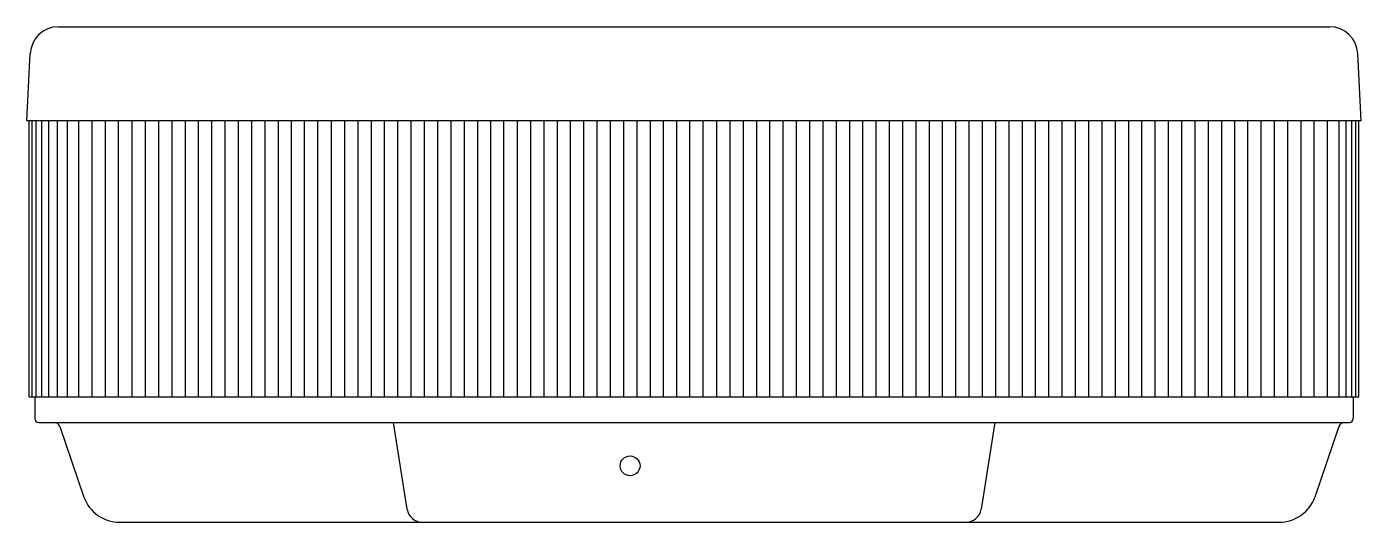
# Model space of a CAD drawing. Header units: millimetres. Extents: x -1151.29 to -1149.16, y 2253.77 to 2254.56.
import ezdxf

# ---------------------------------------------------------------- set-up
doc = ezdxf.new("R2010")
doc.units = ezdxf.units.MM
doc.header["$LTSCALE"] = 10
doc.layers.add('jacuzzi', color=1, linetype='Continuous')

msp = doc.modelspace()

# ---------------------------------------------------------------- linework, layer by layer
at = {"layer": 'jacuzzi', "color": 2}
for p, q in [((-1151.2434, 2254.5637), (-1149.2149, 2254.5637)), ((-1151.2941, 2254.4137), (-1151.2885, 2254.5209)), ((-1149.1641, 2254.4137), (-1149.1698, 2254.5209)), ((-1149.1641, 2254.4137), (-1151.2941, 2254.4137)), ((-1151.2901, 2253.9734), (-1151.2901, 2254.4137)), ((-1149.1681, 2253.9734), (-1149.1681, 2254.4137)), ((-1151.2901, 2253.9734), (-1149.1681, 2253.9734)), ((-1151.2811, 2253.9734), (-1151.2811, 2253.939)), ((-1149.1771, 2253.9734), (-1149.1771, 2253.939)), ((-1151.275, 2253.9329), (-1149.1832, 2253.9329)), ((-1151.241, 2253.9262), (-1151.2027, 2253.8137)), ((-1150.7091, 2253.9329), (-1150.6872, 2253.7945)), ((-1149.7491, 2253.9329), (-1149.7707, 2253.7946)), ((-1149.2, 2253.9262), (-1149.2383, 2253.8137)), ((-1151.1456, 2253.7737), (-1150.6625, 2253.7737)), ((-1150.6625, 2253.7737), (-1150.3254, 2253.7737)), ((-1150.3254, 2253.7737), (-1149.7954, 2253.7737)), ((-1149.7954, 2253.7737), (-1149.2954, 2253.7737))]:
    msp.add_line(p, q, dxfattribs=at)
at = {"layer": 'jacuzzi'}
for p, q in [((-1151.2856, 2253.9734), (-1151.2856, 2254.4137)), ((-1151.2792, 2253.9734), (-1151.2792, 2254.4137)), ((-1151.2701, 2253.9734), (-1151.2701, 2254.4137)), ((-1151.2586, 2253.9734), (-1151.2586, 2254.4137)), ((-1151.2449, 2253.9734), (-1151.2449, 2254.4137)), ((-1151.2291, 2253.9734), (-1151.2291, 2254.4137)), ((-1151.211, 2253.9734), (-1151.211, 2254.4137)), ((-1151.1898, 2253.9734), (-1151.1898, 2254.4137)), ((-1151.1686, 2253.9734), (-1151.1686, 2254.4137)), ((-1151.1474, 2253.9734), (-1151.1474, 2254.4137)), ((-1151.1262, 2254.4137), (-1151.1262, 2253.9734)), ((-1151.105, 2254.4137), (-1151.105, 2253.9734)), ((-1151.0838, 2254.4137), (-1151.0838, 2253.9734)), ((-1151.0626, 2254.4137), (-1151.0626, 2253.9734)), ((-1151.0414, 2254.4137), (-1151.0414, 2253.9734)), ((-1151.0202, 2254.4137), (-1151.0202, 2253.9734)), ((-1150.999, 2254.4137), (-1150.999, 2253.9734)), ((-1150.9778, 2254.4137), (-1150.9778, 2253.9734)), ((-1150.9566, 2254.4137), (-1150.9566, 2253.9734)), ((-1150.9354, 2254.4137), (-1150.9354, 2253.9734)), ((-1150.9142, 2254.4137), (-1150.9142, 2253.9734)), ((-1150.893, 2254.4137), (-1150.893, 2253.9734)), ((-1150.8718, 2254.4137), (-1150.8718, 2253.9734)), ((-1150.8506, 2253.9734), (-1150.8506, 2254.4137)), ((-1150.8294, 2253.9734), (-1150.8294, 2254.4137)), ((-1150.8082, 2254.4137), (-1150.8082, 2253.9734)), ((-1150.787, 2254.4137), (-1150.787, 2253.9734)), ((-1150.7658, 2254.4137), (-1150.7658, 2253.9734)), ((-1150.7446, 2254.4137), (-1150.7446, 2253.9734)), ((-1150.7234, 2254.4137), (-1150.7234, 2253.9734)), ((-1150.7021, 2254.4137), (-1150.7021, 2253.9734)), ((-1150.6809, 2254.4137), (-1150.6809, 2253.9734)), ((-1150.6597, 2254.4137), (-1150.6597, 2253.9734)), ((-1150.6385, 2254.4137), (-1150.6385, 2253.9734)), ((-1150.6173, 2254.4137), (-1150.6173, 2253.9734)), ((-1150.5961, 2254.4137), (-1150.5961, 2253.9734)), ((-1150.5749, 2254.4137), (-1150.5749, 2253.9734)), ((-1150.5537, 2254.4137), (-1150.5537, 2253.9734)), ((-1150.5325, 2253.9734), (-1150.5325, 2254.4137)), ((-1150.5113, 2254.4137), (-1150.5113, 2253.9734)), ((-1150.4901, 2254.4137), (-1150.4901, 2253.9734)), ((-1150.4689, 2254.4137), (-1150.4689, 2253.9734)), ((-1150.4477, 2254.4137), (-1150.4477, 2253.9734)), ((-1150.4265, 2254.4137), (-1150.4265, 2253.9734)), ((-1150.4053, 2254.4137), (-1150.4053, 2253.9734)), ((-1150.3841, 2254.4137), (-1150.3841, 2253.9734)), ((-1150.3629, 2254.4137), (-1150.3629, 2253.9734)), ((-1150.3417, 2254.4137), (-1150.3417, 2253.9734)), ((-1150.3205, 2254.4137), (-1150.3205, 2253.9734)), ((-1150.2993, 2254.4137), (-1150.2993, 2253.9734)), ((-1150.2781, 2254.4137), (-1150.2781, 2253.9734)), ((-1150.2569, 2254.4137), (-1150.2569, 2253.9734)), ((-1150.2357, 2253.9734), (-1150.2357, 2254.4137)), ((-1150.2145, 2253.9734), (-1150.2145, 2254.4137)), ((-1150.1933, 2254.4137), (-1150.1933, 2253.9734)), ((-1150.1721, 2254.4137), (-1150.1721, 2253.9734)), ((-1150.1508, 2254.4137), (-1150.1508, 2253.9734)), ((-1150.1296, 2254.4137), (-1150.1296, 2253.9734)), ((-1150.1084, 2254.4137), (-1150.1084, 2253.9734)), ((-1150.0872, 2254.4137), (-1150.0872, 2253.9734)), ((-1150.066, 2254.4137), (-1150.066, 2253.9734)), ((-1150.0448, 2254.4137), (-1150.0448, 2253.9734)), ((-1150.0236, 2254.4137), (-1150.0236, 2253.9734)), ((-1150.0024, 2254.4137), (-1150.0024, 2253.9734)), ((-1149.9812, 2254.4137), (-1149.9812, 2253.9734)), ((-1149.96, 2254.4137), (-1149.96, 2253.9734)), ((-1149.9388, 2254.4137), (-1149.9388, 2253.9734)), ((-1149.9176, 2254.4137), (-1149.9176, 2253.9734)), ((-1149.8964, 2254.4137), (-1149.8964, 2253.9734)), ((-1149.8752, 2254.4137), (-1149.8752, 2253.9734)), ((-1149.854, 2254.4137), (-1149.854, 2253.9734)), ((-1149.8328, 2254.4137), (-1149.8328, 2253.9734)), ((-1149.8116, 2254.4137), (-1149.8116, 2253.9734)), ((-1149.7904, 2254.4137), (-1149.7904, 2253.9734)), ((-1149.7692, 2254.4137), (-1149.7692, 2253.9734)), ((-1149.748, 2254.4137), (-1149.748, 2253.9734)), ((-1149.7268, 2254.4137), (-1149.7268, 2253.9734)), ((-1149.7056, 2254.4137), (-1149.7056, 2253.9734)), ((-1149.6844, 2254.4137), (-1149.6844, 2253.9734)), ((-1149.6632, 2254.4137), (-1149.6632, 2253.9734)), ((-1149.642, 2254.4137), (-1149.642, 2253.9734)), ((-1149.6207, 2254.4137), (-1149.6207, 2253.9734)), ((-1149.5995, 2254.4137), (-1149.5995, 2253.9734)), ((-1149.5783, 2254.4137), (-1149.5783, 2253.9734)), ((-1149.5571, 2254.4137), (-1149.5571, 2253.9734)), ((-1149.5359, 2254.4137), (-1149.5359, 2253.9734)), ((-1149.5147, 2254.4137), (-1149.5147, 2253.9734)), ((-1149.4935, 2254.4137), (-1149.4935, 2253.9734)), ((-1149.4723, 2254.4137), (-1149.4723, 2253.9734)), ((-1149.4511, 2254.4137), (-1149.4511, 2253.9734)), ((-1149.4299, 2254.4137), (-1149.4299, 2253.9734)), ((-1149.4087, 2254.4137), (-1149.4087, 2253.9734)), ((-1149.3875, 2254.4137), (-1149.3875, 2253.9734)), ((-1149.3663, 2254.4137), (-1149.3663, 2253.9734)), ((-1149.3451, 2253.9734), (-1149.3451, 2254.4137)), ((-1149.3239, 2253.9734), (-1149.3239, 2254.4137)), ((-1149.3027, 2253.9734), (-1149.3027, 2254.4137)), ((-1149.2815, 2253.9734), (-1149.2815, 2254.4137)), ((-1149.2603, 2253.9734), (-1149.2603, 2254.4137)), ((-1149.2391, 2253.9734), (-1149.2391, 2254.4137)), ((-1149.2179, 2253.9734), (-1149.2179, 2254.4137)), ((-1149.1996, 2253.9734), (-1149.1996, 2254.4137)), ((-1149.1881, 2253.9734), (-1149.1881, 2254.4137)), ((-1149.1791, 2253.9734), (-1149.1791, 2254.4137)), ((-1149.1727, 2253.9734), (-1149.1727, 2254.4137))]:
    msp.add_line(p, q, dxfattribs=at)
msp.add_circle((-1150.3311, 2253.8637), 0.0158, dxfattribs=at)
at = {"layer": 'jacuzzi', "color": 2}
for centre, radius, start, end in [((-1151.2434, 2254.5185), 0.0452, 90, 177), ((-1149.2149, 2254.5185), 0.0452, 3, 90), ((-1151.275, 2253.939), 0.00608, 180, 270), ((-1151.2506, 2253.9227), 0.0101, 20, 90), ((-1149.1904, 2253.9227), 0.0101, 90, 160), ((-1149.1832, 2253.939), 0.00608, 270, 0), ((-1151.1456, 2253.8345), 0.0608, 200, 270), ((-1149.2954, 2253.8345), 0.0608, 270, 340), ((-1150.6625, 2253.7987), 0.025, 189.4888, 270), ((-1149.7954, 2253.7987), 0.025, 270, 350.66)]:
    msp.add_arc(centre, radius, start, end, dxfattribs=at)

doc.saveas('drawing.dxf')
